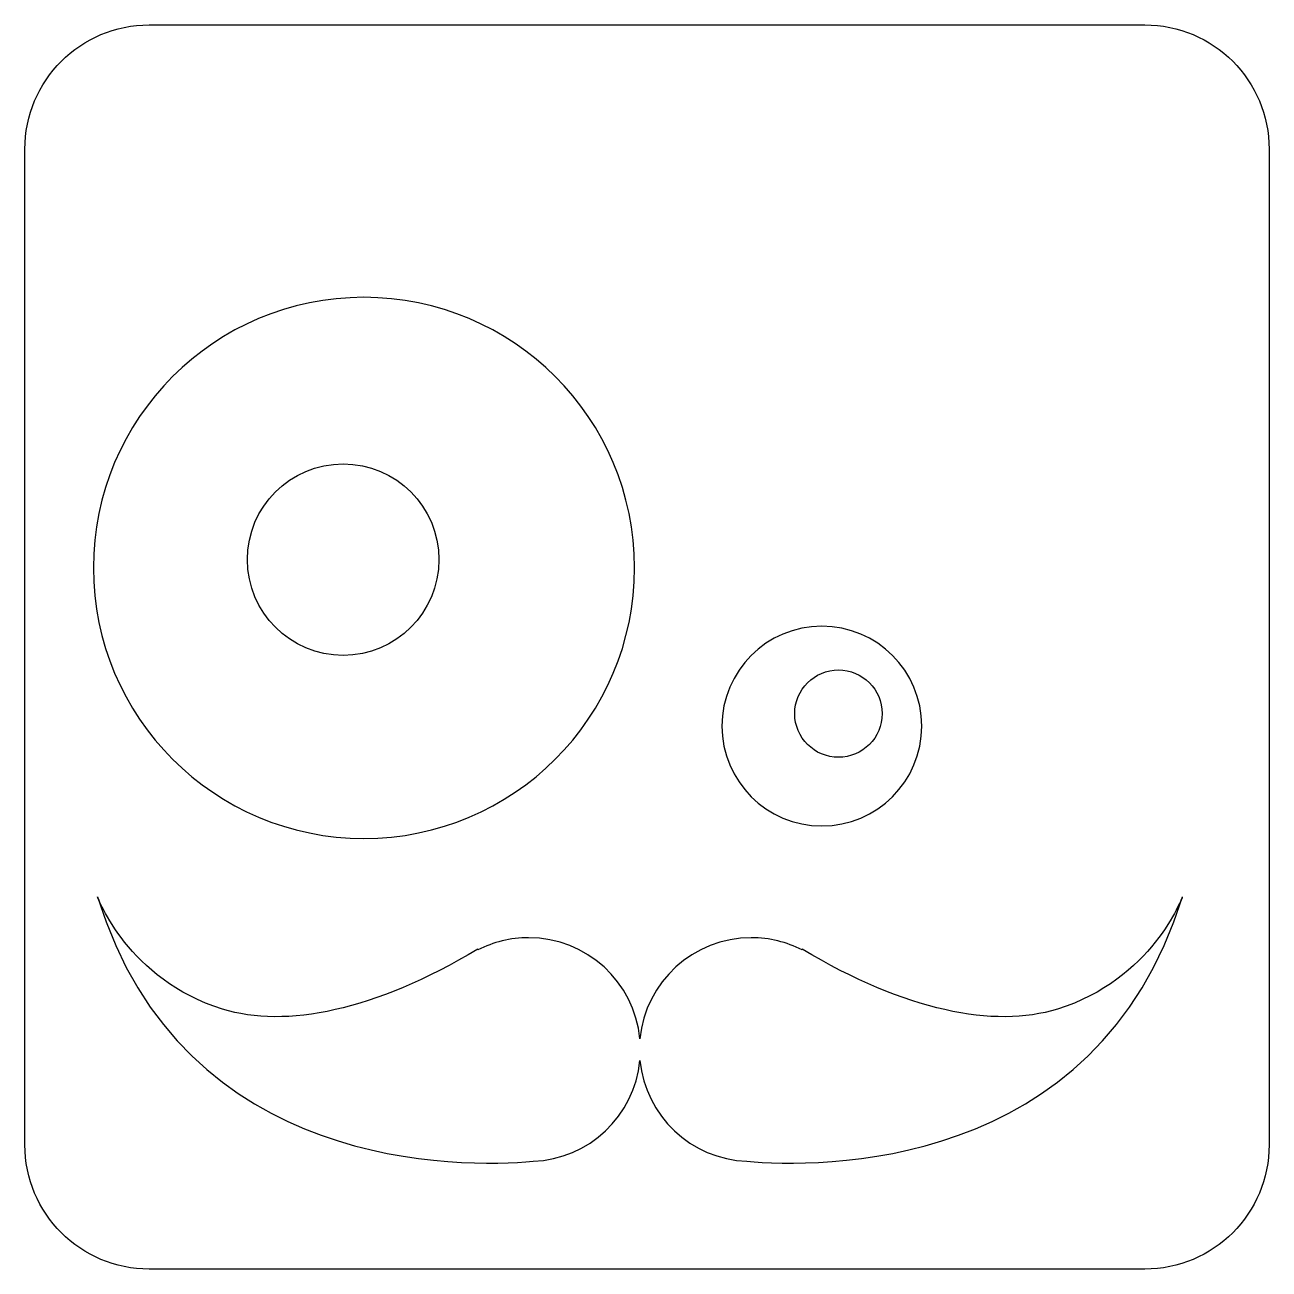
# Model space of a CAD drawing. Header units: centimetres. Extents: x -9.2 to 9.2, y -9.2 to 9.2.
import ezdxf

# ---------------------------------------------------------------- set-up
doc = ezdxf.new("R2010")
doc.units = ezdxf.units.CM
doc.header["$MEASUREMENT"] = 0
doc.layers.add('Camada 1', color=7, linetype='Continuous')

msp = doc.modelspace()

# ---------------------------------------------------------------- linework, layer by layer
at = {"layer": 'Camada 1'}
for points, knots in [([(7.36362, 9.20429), (7.36362, 9.20429), (-7.36314, 9.20429), (-7.36314, 9.20429), (-7.36314, 9.20429), (-8.37983, 9.20429), (-9.20417, 8.37995), (-9.20417, 7.36326), (-9.20417, 7.36326), (-9.20417, 7.36326), (-9.20417, -7.36326), (-9.20417, -7.36326), (-9.20417, -7.36326), (-9.20417, -8.38037), (-8.37983, -9.20428), (-7.36315, -9.20428), (-7.36315, -9.20428), (-7.36315, -9.20428), (7.36362, -9.20429), (7.36362, -9.20429), (7.36362, -9.20429), (8.37983, -9.20429), (9.20417, -8.38038), (9.20417, -7.36327), (9.20417, -7.36327), (9.20417, -7.36327), (9.20417, 7.36326), (9.20417, 7.36326), (9.20417, 7.36326), (9.20417, 8.37995), (8.37983, 9.20429), (7.36362, 9.20429)], [0, 0, 0, 0, 0.11111111, 0.11111111, 0.11111111, 0.11111111, 0.22222222, 0.22222222, 0.22222222, 0.22222222, 0.33333333, 0.33333333, 0.33333333, 0.33333333, 0.44444444, 0.44444444, 0.44444444, 0.44444444, 0.55555556, 0.55555556, 0.55555556, 0.55555556, 0.66666667, 0.66666667, 0.66666667, 0.66666667, 0.77777778, 0.77777778, 0.77777778, 0.77777778, 1, 1, 1, 1]), ([(-4.1879, 5.17338), (-1.97699, 5.17338), (-0.18473, 3.38112), (-0.18473, 1.17021), (-0.18473, 1.17021), (-0.18473, -1.04049), (-1.97699, -2.8332), (-4.1879, -2.8332), (-4.1879, -2.8332), (-6.39836, -2.8332), (-8.19062, -1.04049), (-8.19062, 1.17021), (-8.19062, 1.17021), (-8.19063, 3.38112), (-6.39837, 5.17338), (-4.1879, 5.17338)], [0, 0, 0, 0, 0.2, 0.2, 0.2, 0.2, 0.4, 0.4, 0.4, 0.4, 0.6, 0.6, 0.6, 0.6, 1, 1, 1, 1]), ([(-4.49564, -0.12334), (-3.71335, -0.12334), (-3.07909, 0.51092), (-3.07909, 1.29321), (-3.07909, 1.29321), (-3.07909, 2.0755), (-3.71335, 2.70976), (-4.49564, 2.70976), (-4.49564, 2.70976), (-5.27793, 2.70976), (-5.91219, 2.07553), (-5.91219, 1.29321), (-5.91219, 1.29321), (-5.91217, 0.51092), (-5.27793, -0.12334), (-4.49564, -0.12334)], [0, 0, 0, 0, 0.2, 0.2, 0.2, 0.2, 0.4, 0.4, 0.4, 0.4, 0.6, 0.6, 0.6, 0.6, 1, 1, 1, 1]), ([(2.58665, 0.30786), (3.40337, 0.30786), (4.0649, -0.35413), (4.0649, -1.17018), (4.0649, -1.17018), (4.0649, -1.98692), (3.40336, -2.64798), (2.58665, -2.64798), (2.58665, -2.64798), (1.77033, -2.64798), (1.10885, -1.98692), (1.10885, -1.17018), (1.10885, -1.17018), (1.10882, -0.35413), (1.77033, 0.30786), (2.58665, 0.30786)], [0, 0, 0, 0, 0.2, 0.2, 0.2, 0.2, 0.4, 0.4, 0.4, 0.4, 0.6, 0.6, 0.6, 0.6, 1, 1, 1, 1]), ([(2.83308, -1.6318), (3.19045, -1.6318), (3.47983, -1.34285), (3.47983, -0.98593), (3.47983, -0.98593), (3.47983, -0.62811), (3.19043, -0.33894), (2.83308, -0.33894), (2.83308, -0.33894), (2.47616, -0.33894), (2.18631, -0.6281), (2.18631, -0.98593), (2.18631, -0.98593), (2.18631, -1.34285), (2.47616, -1.6318), (2.83308, -1.6318)], [0, 0, 0, 0, 0.2, 0.2, 0.2, 0.2, 0.4, 0.4, 0.4, 0.4, 0.6, 0.6, 0.6, 0.6, 1, 1, 1, 1]), ([(1.47825, -7.60927), (0.64857, -7.57794), (-0.02461, -6.93567), (-0.10422, -6.11892), (-0.10422, -6.11892), (-0.18383, -6.93566), (-0.85699, -7.57796), (-1.68624, -7.60927), (-1.68624, -7.60927), (-2.71274, -7.69963), (-6.86665, -7.79715), (-8.1298, -3.69555), (-8.1298, -3.69555), (-8.1298, -3.69555), (-7.67535, -4.92737), (-6.28028, -5.35764), (-6.28028, -5.35764), (-5.34278, -5.64749), (-4.03492, -5.3845), (-2.50478, -4.47203), (-2.50478, -4.47203), (-2.50478, -4.47203), (-2.50166, -4.48097), (-2.50166, -4.48097), (-2.50166, -4.48097), (-2.27621, -4.36646), (-2.02128, -4.30116), (-1.75112, -4.30116), (-1.75112, -4.30116), (-0.89144, -4.30116), (-0.18518, -4.95688), (-0.10422, -5.79508), (-0.10422, -5.79508), (-0.02281, -4.95688), (0.68344, -4.30116), (1.54268, -4.30116), (1.54268, -4.30116), (1.81285, -4.30116), (2.06822, -4.36646), (2.29367, -4.48097), (2.29367, -4.48097), (2.29367, -4.48097), (2.29637, -4.47203), (2.29637, -4.47203), (2.29637, -4.47203), (3.82698, -5.38447), (5.13482, -5.64749), (6.07232, -5.35764), (6.07232, -5.35764), (7.46742, -4.92735), (7.92139, -3.69555), (7.92139, -3.69555), (7.92139, -3.69555), (6.65824, -7.79713), (2.50433, -7.69963), (1.47825, -7.60927)], [0, 0, 0, 0, 0.06666667, 0.06666667, 0.06666667, 0.06666667, 0.13333333, 0.13333333, 0.13333333, 0.13333333, 0.2, 0.2, 0.2, 0.2, 0.26666667, 0.26666667, 0.26666667, 0.26666667, 0.33333333, 0.33333333, 0.33333333, 0.33333333, 0.4, 0.4, 0.4, 0.4, 0.46666667, 0.46666667, 0.46666667, 0.46666667, 0.53333333, 0.53333333, 0.53333333, 0.53333333, 0.6, 0.6, 0.6, 0.6, 0.66666667, 0.66666667, 0.66666667, 0.66666667, 0.73333333, 0.73333333, 0.73333333, 0.73333333, 0.8, 0.8, 0.8, 0.8, 0.86666667, 0.86666667, 0.86666667, 0.86666667, 1, 1, 1, 1])]:
    msp.add_open_spline(points, degree=3, knots=knots, dxfattribs=at)

doc.saveas('drawing.dxf')
